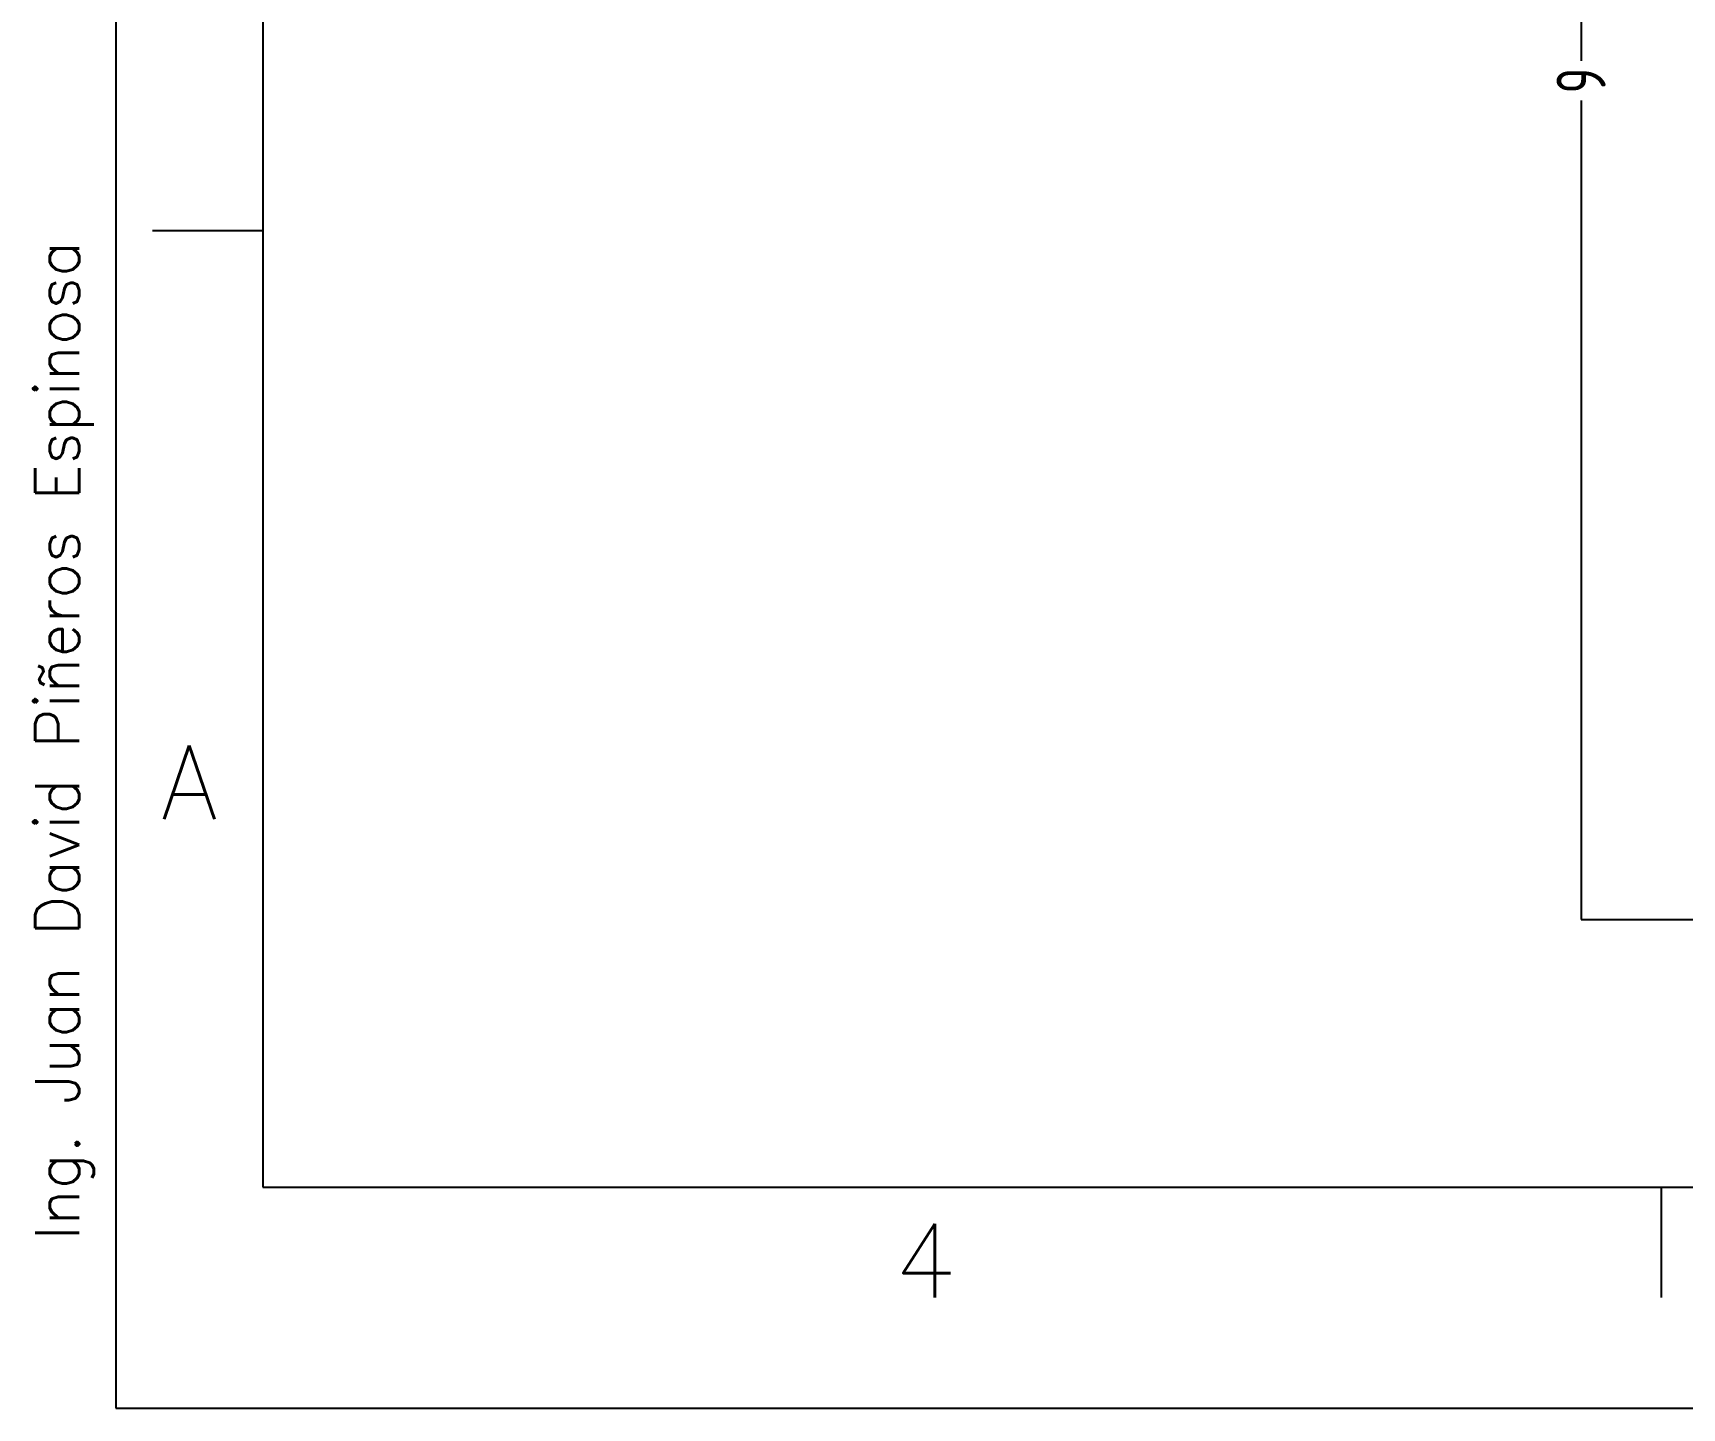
# Model space of a CAD drawing. Header units: inches. Extents: x -8 to 631, y 1 to 481.
# Drawn here: x -7.9 to 160.1, y 1.1 to 141.2 of the extents above; entities that cross this region are included whole.
import ezdxf
from ezdxf.enums import TextEntityAlignment as Align

# ---------------------------------------------------------------- set-up
doc = ezdxf.new("R2010")
doc.units = ezdxf.units.IN
doc.header["$MEASUREMENT"] = 0
for name, color, linetype in [('Title Block', 7, 'Continuous'), ('Viewport', 7, 'Continuous'), ('WHT_12_THHN', 7, 'Continuous'), ('WIRENO', 72, 'Continuous')]:
    doc.layers.add(name, color=color, linetype=linetype)
doc.styles.add('Roman', font='romans')
doc.styles.add('WD', font='romans.shx')
doc.styles.add('WD_IEC', font='ISOCP2.shx', dxfattribs={"width": 0.9, "height": 4})

# ---------------------------------------------------------------- blocks, each defined once
blk = doc.blocks.new('ANSI_border_C')
at = {"layer": 'Title Block'}
for p, q in [((0, 16), (0, 0)), ((0.5, 15.25), (0.5, 0.75)), ((0.125, 4), (0.5, 4)), ((0.5, 0.75), (20.5, 0.75)), ((5.25, 0.375), (5.25, 0.75)), ((0, 0), (21, 0))]:
    blk.add_line(p, q, dxfattribs=at)
at = {"layer": 'Title Block', "style": 'Roman'}
for s, p in [('A', (0.25, 2.125)), ('4', (2.75, 0.5))]:
    blk.add_text(s, height=0.25, dxfattribs=at).set_placement(p, align=Align.MIDDLE_CENTER)
blk = doc.blocks.new('ANSI_tblock_desc_C')
at = {"color": 0, "style": 'Roman', "flags": 8}
for tag, p in [('FNAME', (-20.6363, 6.8195)), ('REVDATE', (-20.6363, 4.1057)), ('USER', (-20.6363, 1.4768))]:
    blk.add_attdef(tag, p, '', height=0.15, rotation=90, dxfattribs=at)
at = {"style": 'WD'}
for tag, p in [('PROJDESC', (-2.125, 1.5)), ('TITLE1', (-2.125, 1.095)), ('TITLE2', (-2.125, 0.785))]:
    blk.add_attdef(tag, text='', height=0.08, dxfattribs=at).set_placement(p, align=Align.CENTER)
for tag, p in [('FSCM_NO', (-3.4004, 0.3365)), ('DWG_NO', (-1.6588, 0.3365)), ('SIZE', (-4.1624, 0.3198)), ('REV', (-0.2648, 0.3031)), ('SCALE', (-3.6344, 0.0688)), ('SHEET', (-0.8829, 0.0925))]:
    blk.add_attdef(tag, p, '', height=0.065, dxfattribs=at)
at = {"style": 'WD', "flags": 1}
blk.add_attdef('WD_TB', (-5.5702, 0.1772), '', height=0.086, dxfattribs=at)
blk = doc.blocks.new('WD_WNV1')
at = {"style": 'WD_IEC', "width": 0.8}
blk.add_attdef('WIRENO', text='', height=2.5, rotation=90, dxfattribs=at).set_placement((0, 0), align=Align.MIDDLE_CENTER)
at = {"style": 'WD_IEC'}
for tag, p in [('X2_TINY_DOT_DONT_REMOVE', (0, 1)), ('X8_TINY_DOT_DONT_REMOVE', (0, -1))]:
    blk.add_attdef(tag, p, '', height=0.002, dxfattribs=at)
at = {"style": 'WD_IEC', "flags": 1}
for tag, p in [('X2TERM01', (0, 1)), ('X8TERM01', (0, -1))]:
    blk.add_attdef(tag, p, '', height=0.2, dxfattribs=at)
for tag, p in [('W04USER', (0, 0.375)), ('W05USER', (0, 0.25)), ('W03USER', (0, 0.5)), ('W06USER', (0, 0.125)), ('W07USER', (0, 0)), ('W02USER', (0, 0.625)), ('W01USER', (0, 0.75)), ('W08USER', (0, -0.125)), ('W09USER', (0, -0.25)), ('W10USER', (0, -0.375))]:
    blk.add_attdef(tag, text='', height=0.08, dxfattribs=at).set_placement(p, align=Align.CENTER)

msp = doc.modelspace()

# ---------------------------------------------------------------- linework, layer by layer
at = {"layer": 'WHT_12_THHN'}
for p, q in [((149.84, 221.89), (149.84, 138.41)), ((149.84, 134.37), (149.84, 50.89)), ((149.84, 50.89), (402.94, 50.89))]:
    msp.add_line(p, q, dxfattribs=at)

# ---------------------------------------------------------------- block references
ref = msp.add_blockref('ANSI_tblock_desc_C', (615.54, 23.63), dxfattribs=dict(xscale=30, yscale=30, zscale=30))
ref.add_attrib('USER', 'Ing. Juan David Piñeros Espinosa', (-3.17, 18.21), dxfattribs={"color": 0, "height": 4.5, "rotation": 90, "style": 'Roman', "flags": 8})
at = {"layer": 'Viewport', "xscale": 30, "yscale": 30, "zscale": 30}
msp.add_blockref('ANSI_border_C', (0.54, 1.13), dxfattribs=at)
at = {"layer": 'WIRENO'}
ref = msp.add_blockref('WD_WNV1', (149.84, 136.39), dxfattribs=dict(at, xscale=2, yscale=2, zscale=2))
ref.add_attrib('X8_TINY_DOT_DONT_REMOVE', '.', (149.84, 134.37), dxfattribs={"layer": '0', "height": 0.004, "style": 'WD_IEC'})
ref.add_attrib('X2_TINY_DOT_DONT_REMOVE', '.', (149.84, 138.41), dxfattribs={"layer": '0', "height": 0.004, "style": 'WD_IEC'})
ref.add_attrib('WIRENO', '9', dxfattribs={"height": 5, "rotation": 90, "style": 'WD_IEC', "width": 0.8}).set_placement((149.84, 136.39), align=Align.MIDDLE_CENTER)

doc.saveas('drawing.dxf')
